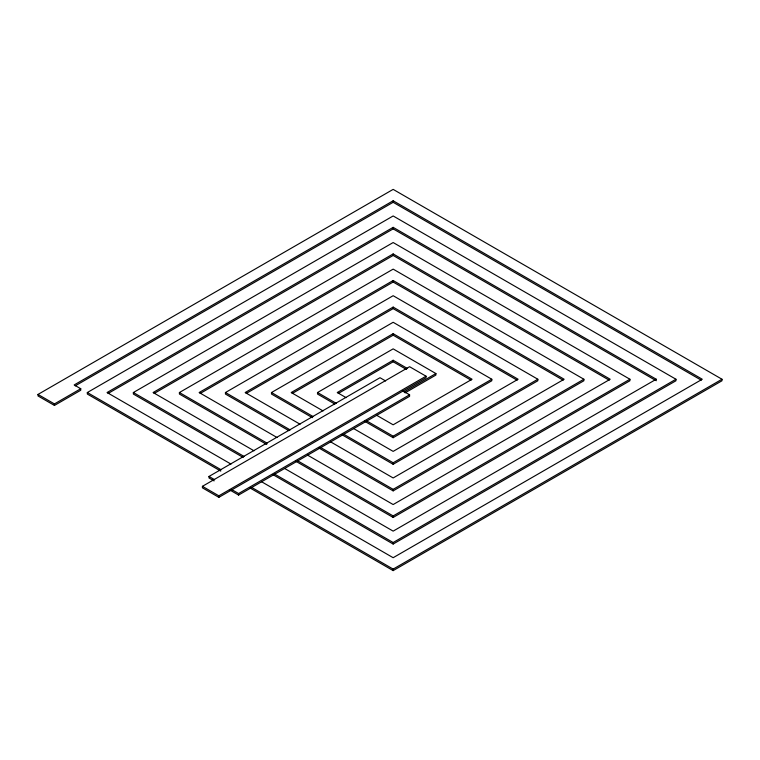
<?xml version="1.0" encoding="UTF-8"?>
<svg xmlns="http://www.w3.org/2000/svg" width="760" height="760" viewBox="0 0 760 760"><rect width="100%" height="100%" fill="white"/><g stroke="black" fill="none" stroke-linecap="round" stroke-linejoin="round"><path stroke-width="1.14" d="M261.611 481.764L393.158 557.707L702.269 379.24L393.158 200.773L74.176 384.94L80.75 388.731L80.75 390.25L54.444 405.441L38 395.95L38 394.43L393.158 189.382L722 379.24L722 380.76L393.158 570.617L249.48 487.663M75.202 385.861L393.158 202.293L701.242 380.171M38 394.43L54.444 403.921L80.75 388.731M220.742 471.077L87.324 394.05L87.324 392.53L393.158 215.964L675.963 379.24L675.963 380.76L393.158 544.036L273.011 474.677M656.231 380.76L656.231 379.24L393.158 227.354L107.055 392.53L230.993 464.084M108.081 393.462L393.158 228.874L655.206 380.161M243.238 457.482L133.361 394.05L133.361 392.53L393.158 242.544L629.926 379.24L629.926 380.76L393.158 517.456L295.526 461.092M307.658 455.183L393.158 504.545L610.194 379.24L393.158 253.935L153.093 392.53L254.02 450.794M154.118 393.462L393.158 255.455L609.168 380.171M266.75 444.476L179.407 394.05L179.407 392.53L393.158 269.125L583.889 379.24L583.889 380.76L393.158 490.875L318.506 447.773M330.676 441.892L393.158 477.964L564.158 379.24L393.158 280.516L199.139 392.53L277.029 437.503M200.165 393.462L393.158 282.036L563.131 380.171M288.848 430.654L225.445 394.05L225.445 392.53L393.158 295.706L537.842 379.24L537.842 380.76L393.158 464.293L342.028 434.777M353.695 428.602L393.158 451.383L518.111 379.24L393.158 307.097L245.176 392.53L300.058 424.222M246.202 393.452L393.158 308.617L517.094 380.171M312.379 417.658L271.481 394.05L271.481 392.53L393.158 322.287L491.806 379.24L491.806 380.76L393.158 437.712L364.534 421.192M376.713 415.312L393.158 424.802L472.074 379.24L393.158 333.678L291.213 392.53L323.066 410.923M292.229 393.462L393.158 335.198L471.048 380.171M334.894 404.082L317.519 394.05L317.519 392.53L393.158 348.859L435.908 373.549L435.908 375.06L405.07 392.863M407.541 368.562L393.158 360.259L337.25 392.53L346.132 397.66M338.266 393.462L393.158 361.769L406.514 369.483M214.101 480.909L209 477.964L209 476.444L380 377.72L385.633 380.978M202.426 486.324L409.592 366.709L426.037 376.2L426.037 377.72L218.861 497.334L202.426 487.834L202.426 486.324L218.861 495.814L426.037 376.2M404.044 391.941L435.908 373.549M232.018 489.734L238.593 493.534L409.592 394.81L409.592 396.33L238.593 495.054L229.416 489.753M366.842 421.012L393.158 436.202L491.806 379.24M343.824 434.302L393.158 462.773L537.842 379.24M320.805 447.592L393.158 489.354L583.889 379.24M297.787 460.883L393.158 515.936L629.926 379.24M656.231 379.24L393.158 531.126L284.639 468.474M274.769 474.173L393.158 542.517L675.963 379.24M251.75 487.464L393.158 569.097L722 379.24M403.019 391.01L409.592 394.81M317.519 392.53L336.262 403.351M271.481 392.53L313.215 416.623M225.445 392.53L290.187 429.913M179.407 392.53L267.168 443.203M133.361 392.53L244.15 456.494M87.324 392.53L221.131 469.784M209 476.444L214.633 479.702M393.158 200.773L393.158 202.293M393.158 227.354L393.158 228.874M393.158 253.935L393.158 255.455M393.158 280.516L393.158 282.036M393.158 307.097L393.158 308.617M393.158 333.678L393.158 335.198M393.158 360.259L393.158 361.769M393.158 436.202L393.158 437.712M393.158 462.773L393.158 464.293M393.158 489.354L393.158 490.875M393.158 515.936L393.158 517.456M393.158 542.517L393.158 544.036M393.158 569.097L393.158 570.617M238.593 493.534L238.593 495.054M218.861 495.814L218.861 497.334M54.444 403.921L54.444 405.441"/></g></svg>
